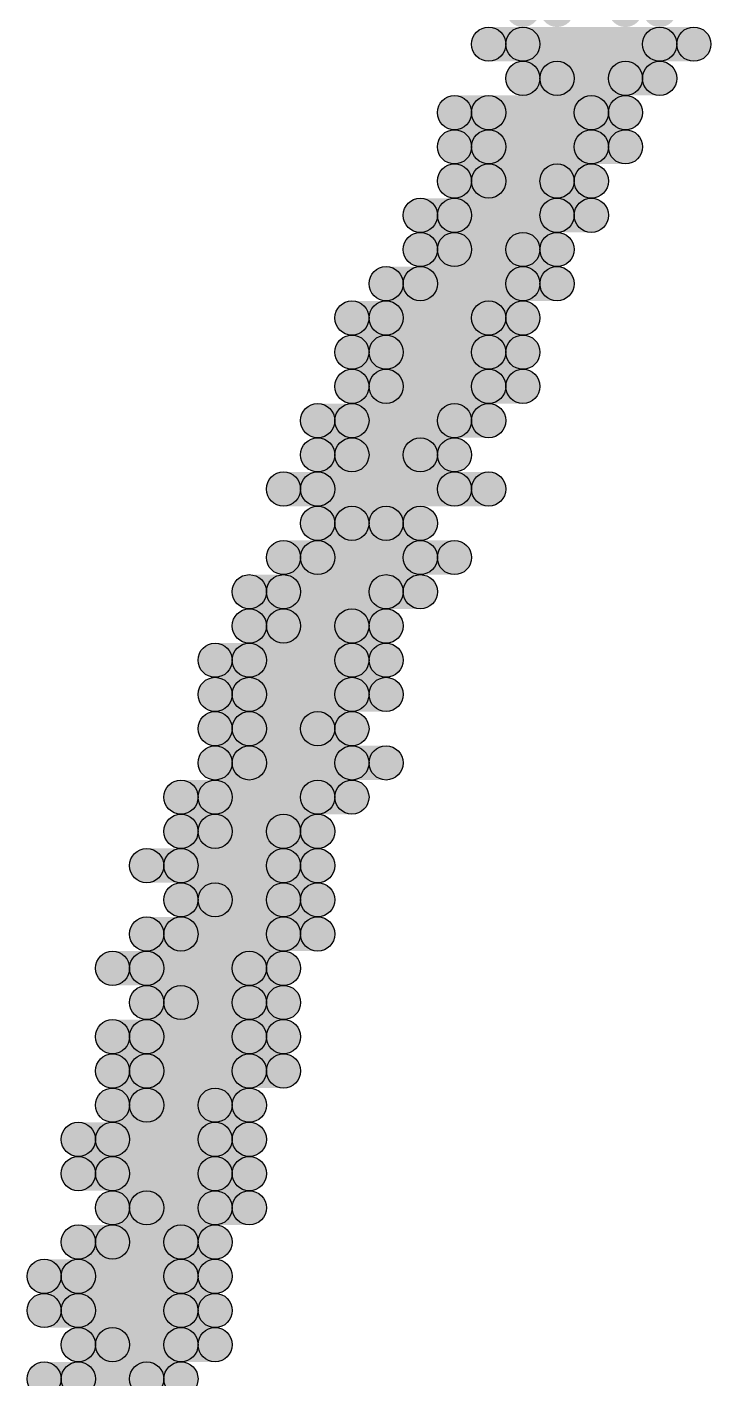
# Model space of a CAD drawing. Header units: millimetres. Extents: x 0 to 137, y 0 to 37.
# Drawn here: x 127.14 to 127.648, y 6.299 to 7.302 of the extents above; entities that cross this region are included whole.
import ezdxf

# ---------------------------------------------------------------- set-up
doc = ezdxf.new("R2010")
doc.units = ezdxf.units.MM
doc.layers.add('TopLayer', color=1, linetype='Continuous')
doc.layers.add('TopSolder', color=216, linetype='Continuous')

msp = doc.modelspace()

# ---------------------------------------------------------------- hatches: boundary and pattern name
at = {"layer": 'TopLayer'}
h = msp.add_hatch(color=1, dxfattribs=at)
edge = h.paths.add_edge_path()
edge.add_arc((127.5334, 7.3152), 0.0127, 0, 360)
h = msp.add_hatch(color=1, dxfattribs=at)
edge = h.paths.add_edge_path()
edge.add_arc((127.6096, 7.3152), 0.0127, 0, 360)
h = msp.add_hatch(color=1, dxfattribs=at)
edge = h.paths.add_edge_path()
edge.add_arc((127.508, 7.2898), 0.0127, 0, 360)
for points in [[(127.508, 7.2771), (127.508, 7.3025), (127.635, 7.3025), (127.635, 7.2771)], [(127.5334, 7.2517), (127.5334, 7.2771), (127.6096, 7.2771), (127.6096, 7.2517)], [(127.4826, 7.2263), (127.4826, 7.2517), (127.5842, 7.2517), (127.5842, 7.2263)], [(127.4826, 7.2009), (127.4826, 7.2263), (127.5842, 7.2263), (127.5842, 7.2009)], [(127.4826, 7.1755), (127.4826, 7.2009), (127.5588, 7.2009), (127.5588, 7.1755)], [(127.4572, 7.1501), (127.4572, 7.1755), (127.5588, 7.1755), (127.5588, 7.1501)], [(127.4572, 7.1247), (127.4572, 7.1501), (127.5334, 7.1501), (127.5334, 7.1247)], [(127.4318, 7.0993), (127.4318, 7.1247), (127.5334, 7.1247), (127.5334, 7.0993)], [(127.4064, 7.0739), (127.4064, 7.0993), (127.508, 7.0993), (127.508, 7.0739)], [(127.4064, 7.0485), (127.4064, 7.0739), (127.508, 7.0739), (127.508, 7.0485)], [(127.4064, 7.0231), (127.4064, 7.0485), (127.508, 7.0485), (127.508, 7.0231)], [(127.381, 6.9977), (127.381, 7.0231), (127.4826, 7.0231), (127.4826, 6.9977)], [(127.381, 6.9723), (127.381, 6.9977), (127.4572, 6.9977), (127.4572, 6.9723)], [(127.3556, 6.9469), (127.3556, 6.9723), (127.4826, 6.9723), (127.4826, 6.9469)], [(127.381, 6.9215), (127.381, 6.9469), (127.4318, 6.9469), (127.4318, 6.9215)], [(127.3556, 6.8961), (127.3556, 6.9215), (127.4572, 6.9215), (127.4572, 6.8961)], [(127.3302, 6.8707), (127.3302, 6.8961), (127.4318, 6.8961), (127.4318, 6.8707)], [(127.3302, 6.8453), (127.3302, 6.8707), (127.4064, 6.8707), (127.4064, 6.8453)], [(127.3048, 6.8199), (127.3048, 6.8453), (127.4064, 6.8453), (127.4064, 6.8199)], [(127.3048, 6.7945), (127.3048, 6.8199), (127.4064, 6.8199), (127.4064, 6.7945)], [(127.3048, 6.7691), (127.3048, 6.7945), (127.381, 6.7945), (127.381, 6.7691)], [(127.3048, 6.7437), (127.3048, 6.7691), (127.4064, 6.7691), (127.4064, 6.7437)], [(127.2794, 6.7183), (127.2794, 6.7437), (127.381, 6.7437), (127.381, 6.7183)], [(127.2794, 6.6929), (127.2794, 6.7183), (127.3556, 6.7183), (127.3556, 6.6929)], [(127.254, 6.6675), (127.254, 6.6929), (127.3556, 6.6929), (127.3556, 6.6675)], [(127.2794, 6.6421), (127.2794, 6.6675), (127.3556, 6.6675), (127.3556, 6.6421)], [(127.254, 6.6167), (127.254, 6.6421), (127.3556, 6.6421), (127.3556, 6.6167)], [(127.2286, 6.5913), (127.2286, 6.6167), (127.3302, 6.6167), (127.3302, 6.5913)], [(127.254, 6.5659), (127.254, 6.5913), (127.3302, 6.5913), (127.3302, 6.5659)], [(127.2286, 6.5405), (127.2286, 6.5659), (127.3302, 6.5659), (127.3302, 6.5405)], [(127.2286, 6.5151), (127.2286, 6.5405), (127.3302, 6.5405), (127.3302, 6.5151)], [(127.2286, 6.4897), (127.2286, 6.5151), (127.3048, 6.5151), (127.3048, 6.4897)], [(127.2032, 6.4643), (127.2032, 6.4897), (127.3048, 6.4897), (127.3048, 6.4643)], [(127.2032, 6.4389), (127.2032, 6.4643), (127.3048, 6.4643), (127.3048, 6.4389)], [(127.2286, 6.4135), (127.2286, 6.4389), (127.3048, 6.4389), (127.3048, 6.4135)], [(127.2032, 6.3881), (127.2032, 6.4135), (127.2794, 6.4135), (127.2794, 6.3881)], [(127.1778, 6.3627), (127.1778, 6.3881), (127.2794, 6.3881), (127.2794, 6.3627)], [(127.1778, 6.3373), (127.1778, 6.3627), (127.2794, 6.3627), (127.2794, 6.3373)], [(127.2032, 6.3119), (127.2032, 6.3373), (127.2794, 6.3373), (127.2794, 6.3119)], [(127.1778, 6.2865), (127.1778, 6.3119), (127.254, 6.3119), (127.254, 6.2865)]]:
    msp.add_hatch(color=1, dxfattribs=at).paths.add_polyline_path(points)
h = msp.add_hatch(color=1, dxfattribs=at)
edge = h.paths.add_edge_path()
edge.add_arc((127.635, 7.2898), 0.0127, 0, 360)
h = msp.add_hatch(color=1, dxfattribs=at)
edge = h.paths.add_edge_path()
edge.add_arc((127.5334, 7.2644), 0.0127, 0, 360)
h = msp.add_hatch(color=1, dxfattribs=at)
edge = h.paths.add_edge_path()
edge.add_arc((127.6096, 7.2644), 0.0127, 0, 360)
h = msp.add_hatch(color=1, dxfattribs=at)
edge = h.paths.add_edge_path()
edge.add_arc((127.4826, 7.239), 0.0127, 0, 360)
h = msp.add_hatch(color=1, dxfattribs=at)
edge = h.paths.add_edge_path()
edge.add_arc((127.5842, 7.239), 0.0127, 0, 360)
h = msp.add_hatch(color=1, dxfattribs=at)
edge = h.paths.add_edge_path()
edge.add_arc((127.4826, 7.2136), 0.0127, 0, 360)
h = msp.add_hatch(color=1, dxfattribs=at)
edge = h.paths.add_edge_path()
edge.add_arc((127.5842, 7.2136), 0.0127, 0, 360)
h = msp.add_hatch(color=1, dxfattribs=at)
edge = h.paths.add_edge_path()
edge.add_arc((127.4826, 7.1882), 0.0127, 0, 360)
h = msp.add_hatch(color=1, dxfattribs=at)
edge = h.paths.add_edge_path()
edge.add_arc((127.5588, 7.1882), 0.0127, 0, 360)
h = msp.add_hatch(color=1, dxfattribs=at)
edge = h.paths.add_edge_path()
edge.add_arc((127.4572, 7.1628), 0.0127, 0, 360)
h = msp.add_hatch(color=1, dxfattribs=at)
edge = h.paths.add_edge_path()
edge.add_arc((127.5588, 7.1628), 0.0127, 0, 360)
h = msp.add_hatch(color=1, dxfattribs=at)
edge = h.paths.add_edge_path()
edge.add_arc((127.4572, 7.1374), 0.0127, 0, 360)
h = msp.add_hatch(color=1, dxfattribs=at)
edge = h.paths.add_edge_path()
edge.add_arc((127.5334, 7.1374), 0.0127, 0, 360)
h = msp.add_hatch(color=1, dxfattribs=at)
edge = h.paths.add_edge_path()
edge.add_arc((127.4318, 7.112), 0.0127, 0, 360)
h = msp.add_hatch(color=1, dxfattribs=at)
edge = h.paths.add_edge_path()
edge.add_arc((127.5334, 7.112), 0.0127, 0, 360)
h = msp.add_hatch(color=1, dxfattribs=at)
edge = h.paths.add_edge_path()
edge.add_arc((127.4064, 7.0866), 0.0127, 0, 360)
h = msp.add_hatch(color=1, dxfattribs=at)
edge = h.paths.add_edge_path()
edge.add_arc((127.508, 7.0866), 0.0127, 0, 360)
h = msp.add_hatch(color=1, dxfattribs=at)
edge = h.paths.add_edge_path()
edge.add_arc((127.4064, 7.0612), 0.0127, 0, 360)
h = msp.add_hatch(color=1, dxfattribs=at)
edge = h.paths.add_edge_path()
edge.add_arc((127.508, 7.0612), 0.0127, 0, 360)
h = msp.add_hatch(color=1, dxfattribs=at)
edge = h.paths.add_edge_path()
edge.add_arc((127.4064, 7.0358), 0.0127, 0, 360)
h = msp.add_hatch(color=1, dxfattribs=at)
edge = h.paths.add_edge_path()
edge.add_arc((127.508, 7.0358), 0.0127, 0, 360)
h = msp.add_hatch(color=1, dxfattribs=at)
edge = h.paths.add_edge_path()
edge.add_arc((127.381, 7.0104), 0.0127, 0, 360)
h = msp.add_hatch(color=1, dxfattribs=at)
edge = h.paths.add_edge_path()
edge.add_arc((127.4826, 7.0104), 0.0127, 0, 360)
h = msp.add_hatch(color=1, dxfattribs=at)
edge = h.paths.add_edge_path()
edge.add_arc((127.381, 6.985), 0.0127, 0, 360)
h = msp.add_hatch(color=1, dxfattribs=at)
edge = h.paths.add_edge_path()
edge.add_arc((127.4572, 6.985), 0.0127, 0, 360)
h = msp.add_hatch(color=1, dxfattribs=at)
edge = h.paths.add_edge_path()
edge.add_arc((127.3556, 6.9596), 0.0127, 0, 360)
h = msp.add_hatch(color=1, dxfattribs=at)
edge = h.paths.add_edge_path()
edge.add_arc((127.4826, 6.9596), 0.0127, 0, 360)
h = msp.add_hatch(color=1, dxfattribs=at)
edge = h.paths.add_edge_path()
edge.add_arc((127.381, 6.9342), 0.0127, 0, 360)
h = msp.add_hatch(color=1, dxfattribs=at)
edge = h.paths.add_edge_path()
edge.add_arc((127.4318, 6.9342), 0.0127, 0, 360)
h = msp.add_hatch(color=1, dxfattribs=at)
edge = h.paths.add_edge_path()
edge.add_arc((127.3556, 6.9088), 0.0127, 0, 360)
h = msp.add_hatch(color=1, dxfattribs=at)
edge = h.paths.add_edge_path()
edge.add_arc((127.4572, 6.9088), 0.0127, 0, 360)
h = msp.add_hatch(color=1, dxfattribs=at)
edge = h.paths.add_edge_path()
edge.add_arc((127.3302, 6.8834), 0.0127, 0, 360)
h = msp.add_hatch(color=1, dxfattribs=at)
edge = h.paths.add_edge_path()
edge.add_arc((127.4318, 6.8834), 0.0127, 0, 360)
h = msp.add_hatch(color=1, dxfattribs=at)
edge = h.paths.add_edge_path()
edge.add_arc((127.3302, 6.858), 0.0127, 0, 360)
h = msp.add_hatch(color=1, dxfattribs=at)
edge = h.paths.add_edge_path()
edge.add_arc((127.4064, 6.858), 0.0127, 0, 360)
h = msp.add_hatch(color=1, dxfattribs=at)
edge = h.paths.add_edge_path()
edge.add_arc((127.3048, 6.8326), 0.0127, 0, 360)
h = msp.add_hatch(color=1, dxfattribs=at)
edge = h.paths.add_edge_path()
edge.add_arc((127.4064, 6.8326), 0.0127, 0, 360)
h = msp.add_hatch(color=1, dxfattribs=at)
edge = h.paths.add_edge_path()
edge.add_arc((127.3048, 6.8072), 0.0127, 0, 360)
h = msp.add_hatch(color=1, dxfattribs=at)
edge = h.paths.add_edge_path()
edge.add_arc((127.4064, 6.8072), 0.0127, 0, 360)
h = msp.add_hatch(color=1, dxfattribs=at)
edge = h.paths.add_edge_path()
edge.add_arc((127.3048, 6.7818), 0.0127, 0, 360)
h = msp.add_hatch(color=1, dxfattribs=at)
edge = h.paths.add_edge_path()
edge.add_arc((127.381, 6.7818), 0.0127, 0, 360)
h = msp.add_hatch(color=1, dxfattribs=at)
edge = h.paths.add_edge_path()
edge.add_arc((127.3048, 6.7564), 0.0127, 0, 360)
h = msp.add_hatch(color=1, dxfattribs=at)
edge = h.paths.add_edge_path()
edge.add_arc((127.4064, 6.7564), 0.0127, 0, 360)
h = msp.add_hatch(color=1, dxfattribs=at)
edge = h.paths.add_edge_path()
edge.add_arc((127.2794, 6.731), 0.0127, 0, 360)
h = msp.add_hatch(color=1, dxfattribs=at)
edge = h.paths.add_edge_path()
edge.add_arc((127.381, 6.731), 0.0127, 0, 360)
h = msp.add_hatch(color=1, dxfattribs=at)
edge = h.paths.add_edge_path()
edge.add_arc((127.2794, 6.7056), 0.0127, 0, 360)
h = msp.add_hatch(color=1, dxfattribs=at)
edge = h.paths.add_edge_path()
edge.add_arc((127.3556, 6.7056), 0.0127, 0, 360)
h = msp.add_hatch(color=1, dxfattribs=at)
edge = h.paths.add_edge_path()
edge.add_arc((127.254, 6.6802), 0.0127, 0, 360)
h = msp.add_hatch(color=1, dxfattribs=at)
edge = h.paths.add_edge_path()
edge.add_arc((127.3556, 6.6802), 0.0127, 0, 360)
h = msp.add_hatch(color=1, dxfattribs=at)
edge = h.paths.add_edge_path()
edge.add_arc((127.2794, 6.6548), 0.0127, 0, 360)
h = msp.add_hatch(color=1, dxfattribs=at)
edge = h.paths.add_edge_path()
edge.add_arc((127.3556, 6.6548), 0.0127, 0, 360)
h = msp.add_hatch(color=1, dxfattribs=at)
edge = h.paths.add_edge_path()
edge.add_arc((127.254, 6.6294), 0.0127, 0, 360)
h = msp.add_hatch(color=1, dxfattribs=at)
edge = h.paths.add_edge_path()
edge.add_arc((127.3556, 6.6294), 0.0127, 0, 360)
h = msp.add_hatch(color=1, dxfattribs=at)
edge = h.paths.add_edge_path()
edge.add_arc((127.2286, 6.604), 0.0127, 0, 360)
h = msp.add_hatch(color=1, dxfattribs=at)
edge = h.paths.add_edge_path()
edge.add_arc((127.3302, 6.604), 0.0127, 0, 360)
h = msp.add_hatch(color=1, dxfattribs=at)
edge = h.paths.add_edge_path()
edge.add_arc((127.254, 6.5786), 0.0127, 0, 360)
h = msp.add_hatch(color=1, dxfattribs=at)
edge = h.paths.add_edge_path()
edge.add_arc((127.3302, 6.5786), 0.0127, 0, 360)
h = msp.add_hatch(color=1, dxfattribs=at)
edge = h.paths.add_edge_path()
edge.add_arc((127.2286, 6.5532), 0.0127, 0, 360)
h = msp.add_hatch(color=1, dxfattribs=at)
edge = h.paths.add_edge_path()
edge.add_arc((127.3302, 6.5532), 0.0127, 0, 360)
h = msp.add_hatch(color=1, dxfattribs=at)
edge = h.paths.add_edge_path()
edge.add_arc((127.2286, 6.5278), 0.0127, 0, 360)
h = msp.add_hatch(color=1, dxfattribs=at)
edge = h.paths.add_edge_path()
edge.add_arc((127.3302, 6.5278), 0.0127, 0, 360)
h = msp.add_hatch(color=1, dxfattribs=at)
edge = h.paths.add_edge_path()
edge.add_arc((127.2286, 6.5024), 0.0127, 0, 360)
h = msp.add_hatch(color=1, dxfattribs=at)
edge = h.paths.add_edge_path()
edge.add_arc((127.3048, 6.5024), 0.0127, 0, 360)
h = msp.add_hatch(color=1, dxfattribs=at)
edge = h.paths.add_edge_path()
edge.add_arc((127.2032, 6.477), 0.0127, 0, 360)
h = msp.add_hatch(color=1, dxfattribs=at)
edge = h.paths.add_edge_path()
edge.add_arc((127.3048, 6.477), 0.0127, 0, 360)
h = msp.add_hatch(color=1, dxfattribs=at)
edge = h.paths.add_edge_path()
edge.add_arc((127.2032, 6.4516), 0.0127, 0, 360)
h = msp.add_hatch(color=1, dxfattribs=at)
edge = h.paths.add_edge_path()
edge.add_arc((127.3048, 6.4516), 0.0127, 0, 360)
h = msp.add_hatch(color=1, dxfattribs=at)
edge = h.paths.add_edge_path()
edge.add_arc((127.2286, 6.4262), 0.0127, 0, 360)
h = msp.add_hatch(color=1, dxfattribs=at)
edge = h.paths.add_edge_path()
edge.add_arc((127.3048, 6.4262), 0.0127, 0, 360)
h = msp.add_hatch(color=1, dxfattribs=at)
edge = h.paths.add_edge_path()
edge.add_arc((127.2032, 6.4008), 0.0127, 0, 360)
h = msp.add_hatch(color=1, dxfattribs=at)
edge = h.paths.add_edge_path()
edge.add_arc((127.2794, 6.4008), 0.0127, 0, 360)
h = msp.add_hatch(color=1, dxfattribs=at)
edge = h.paths.add_edge_path()
edge.add_arc((127.1778, 6.3754), 0.0127, 0, 360)
h = msp.add_hatch(color=1, dxfattribs=at)
edge = h.paths.add_edge_path()
edge.add_arc((127.2794, 6.3754), 0.0127, 0, 360)
h = msp.add_hatch(color=1, dxfattribs=at)
edge = h.paths.add_edge_path()
edge.add_arc((127.1778, 6.35), 0.0127, 0, 360)
h = msp.add_hatch(color=1, dxfattribs=at)
edge = h.paths.add_edge_path()
edge.add_arc((127.2794, 6.35), 0.0127, 0, 360)
h = msp.add_hatch(color=1, dxfattribs=at)
edge = h.paths.add_edge_path()
edge.add_arc((127.2032, 6.3246), 0.0127, 0, 360)
h = msp.add_hatch(color=1, dxfattribs=at)
edge = h.paths.add_edge_path()
edge.add_arc((127.2794, 6.3246), 0.0127, 0, 360)
h = msp.add_hatch(color=1, dxfattribs=at)
edge = h.paths.add_edge_path()
edge.add_arc((127.1778, 6.2992), 0.0127, 0, 360)
h = msp.add_hatch(color=1, dxfattribs=at)
edge = h.paths.add_edge_path()
edge.add_arc((127.254, 6.2992), 0.0127, 0, 360)
at = {"layer": 'TopSolder'}
h = msp.add_hatch(color=216, dxfattribs=at)
edge = h.paths.add_edge_path()
edge.add_arc((127.508, 7.3152), 0.0127, 0, 360)
h = msp.add_hatch(color=216, dxfattribs=at)
edge = h.paths.add_edge_path()
edge.add_arc((127.5842, 7.3152), 0.0127, 0, 360)
h = msp.add_hatch(color=216, dxfattribs=at)
edge = h.paths.add_edge_path()
edge.add_arc((127.4826, 7.2898), 0.0127, 0, 360)
for points in [[(127.4826, 7.2771), (127.4826, 7.3025), (127.6096, 7.3025), (127.6096, 7.2771)], [(127.508, 7.2517), (127.508, 7.2771), (127.5842, 7.2771), (127.5842, 7.2517)], [(127.4572, 7.2263), (127.4572, 7.2517), (127.5588, 7.2517), (127.5588, 7.2263)], [(127.4572, 7.2009), (127.4572, 7.2263), (127.5588, 7.2263), (127.5588, 7.2009)], [(127.4572, 7.1755), (127.4572, 7.2009), (127.5334, 7.2009), (127.5334, 7.1755)], [(127.4318, 7.1501), (127.4318, 7.1755), (127.5334, 7.1755), (127.5334, 7.1501)], [(127.4318, 7.1247), (127.4318, 7.1501), (127.508, 7.1501), (127.508, 7.1247)], [(127.4064, 7.0993), (127.4064, 7.1247), (127.508, 7.1247), (127.508, 7.0993)], [(127.381, 7.0739), (127.381, 7.0993), (127.4826, 7.0993), (127.4826, 7.0739)], [(127.381, 7.0485), (127.381, 7.0739), (127.4826, 7.0739), (127.4826, 7.0485)], [(127.381, 7.0231), (127.381, 7.0485), (127.4826, 7.0485), (127.4826, 7.0231)], [(127.3556, 6.9977), (127.3556, 7.0231), (127.4572, 7.0231), (127.4572, 6.9977)], [(127.3556, 6.9723), (127.3556, 6.9977), (127.4318, 6.9977), (127.4318, 6.9723)], [(127.3302, 6.9469), (127.3302, 6.9723), (127.4572, 6.9723), (127.4572, 6.9469)], [(127.3556, 6.9215), (127.3556, 6.9469), (127.4064, 6.9469), (127.4064, 6.9215)], [(127.3302, 6.8961), (127.3302, 6.9215), (127.4318, 6.9215), (127.4318, 6.8961)], [(127.3048, 6.8707), (127.3048, 6.8961), (127.4064, 6.8961), (127.4064, 6.8707)], [(127.3048, 6.8453), (127.3048, 6.8707), (127.381, 6.8707), (127.381, 6.8453)], [(127.2794, 6.8199), (127.2794, 6.8453), (127.381, 6.8453), (127.381, 6.8199)], [(127.2794, 6.7945), (127.2794, 6.8199), (127.381, 6.8199), (127.381, 6.7945)], [(127.2794, 6.7691), (127.2794, 6.7945), (127.3556, 6.7945), (127.3556, 6.7691)], [(127.2794, 6.7437), (127.2794, 6.7691), (127.381, 6.7691), (127.381, 6.7437)], [(127.254, 6.7183), (127.254, 6.7437), (127.3556, 6.7437), (127.3556, 6.7183)], [(127.254, 6.6929), (127.254, 6.7183), (127.3302, 6.7183), (127.3302, 6.6929)], [(127.2286, 6.6675), (127.2286, 6.6929), (127.3302, 6.6929), (127.3302, 6.6675)], [(127.254, 6.6421), (127.254, 6.6675), (127.3302, 6.6675), (127.3302, 6.6421)], [(127.2286, 6.6167), (127.2286, 6.6421), (127.3302, 6.6421), (127.3302, 6.6167)], [(127.2032, 6.5913), (127.2032, 6.6167), (127.3048, 6.6167), (127.3048, 6.5913)], [(127.2286, 6.5659), (127.2286, 6.5913), (127.3048, 6.5913), (127.3048, 6.5659)], [(127.2032, 6.5405), (127.2032, 6.5659), (127.3048, 6.5659), (127.3048, 6.5405)], [(127.2032, 6.5151), (127.2032, 6.5405), (127.3048, 6.5405), (127.3048, 6.5151)], [(127.2032, 6.4897), (127.2032, 6.5151), (127.2794, 6.5151), (127.2794, 6.4897)], [(127.1778, 6.4643), (127.1778, 6.4897), (127.2794, 6.4897), (127.2794, 6.4643)], [(127.1778, 6.4389), (127.1778, 6.4643), (127.2794, 6.4643), (127.2794, 6.4389)], [(127.2032, 6.4135), (127.2032, 6.4389), (127.2794, 6.4389), (127.2794, 6.4135)], [(127.1778, 6.3881), (127.1778, 6.4135), (127.254, 6.4135), (127.254, 6.3881)], [(127.1524, 6.3627), (127.1524, 6.3881), (127.254, 6.3881), (127.254, 6.3627)], [(127.1524, 6.3373), (127.1524, 6.3627), (127.254, 6.3627), (127.254, 6.3373)], [(127.1778, 6.3119), (127.1778, 6.3373), (127.254, 6.3373), (127.254, 6.3119)], [(127.1524, 6.2865), (127.1524, 6.3119), (127.2286, 6.3119), (127.2286, 6.2865)]]:
    msp.add_hatch(color=216, dxfattribs=at).paths.add_polyline_path(points)
h = msp.add_hatch(color=216, dxfattribs=at)
edge = h.paths.add_edge_path()
edge.add_arc((127.6096, 7.2898), 0.0127, 0, 360)
h = msp.add_hatch(color=216, dxfattribs=at)
edge = h.paths.add_edge_path()
edge.add_arc((127.508, 7.2644), 0.0127, 0, 360)
h = msp.add_hatch(color=216, dxfattribs=at)
edge = h.paths.add_edge_path()
edge.add_arc((127.5842, 7.2644), 0.0127, 0, 360)
h = msp.add_hatch(color=216, dxfattribs=at)
edge = h.paths.add_edge_path()
edge.add_arc((127.4572, 7.239), 0.0127, 0, 360)
h = msp.add_hatch(color=216, dxfattribs=at)
edge = h.paths.add_edge_path()
edge.add_arc((127.5588, 7.239), 0.0127, 0, 360)
h = msp.add_hatch(color=216, dxfattribs=at)
edge = h.paths.add_edge_path()
edge.add_arc((127.4572, 7.2136), 0.0127, 0, 360)
h = msp.add_hatch(color=216, dxfattribs=at)
edge = h.paths.add_edge_path()
edge.add_arc((127.5588, 7.2136), 0.0127, 0, 360)
h = msp.add_hatch(color=216, dxfattribs=at)
edge = h.paths.add_edge_path()
edge.add_arc((127.4572, 7.1882), 0.0127, 0, 360)
h = msp.add_hatch(color=216, dxfattribs=at)
edge = h.paths.add_edge_path()
edge.add_arc((127.5334, 7.1882), 0.0127, 0, 360)
h = msp.add_hatch(color=216, dxfattribs=at)
edge = h.paths.add_edge_path()
edge.add_arc((127.4318, 7.1628), 0.0127, 0, 360)
h = msp.add_hatch(color=216, dxfattribs=at)
edge = h.paths.add_edge_path()
edge.add_arc((127.5334, 7.1628), 0.0127, 0, 360)
h = msp.add_hatch(color=216, dxfattribs=at)
edge = h.paths.add_edge_path()
edge.add_arc((127.4318, 7.1374), 0.0127, 0, 360)
h = msp.add_hatch(color=216, dxfattribs=at)
edge = h.paths.add_edge_path()
edge.add_arc((127.508, 7.1374), 0.0127, 0, 360)
h = msp.add_hatch(color=216, dxfattribs=at)
edge = h.paths.add_edge_path()
edge.add_arc((127.4064, 7.112), 0.0127, 0, 360)
h = msp.add_hatch(color=216, dxfattribs=at)
edge = h.paths.add_edge_path()
edge.add_arc((127.508, 7.112), 0.0127, 0, 360)
h = msp.add_hatch(color=216, dxfattribs=at)
edge = h.paths.add_edge_path()
edge.add_arc((127.381, 7.0866), 0.0127, 0, 360)
h = msp.add_hatch(color=216, dxfattribs=at)
edge = h.paths.add_edge_path()
edge.add_arc((127.4826, 7.0866), 0.0127, 0, 360)
h = msp.add_hatch(color=216, dxfattribs=at)
edge = h.paths.add_edge_path()
edge.add_arc((127.381, 7.0612), 0.0127, 0, 360)
h = msp.add_hatch(color=216, dxfattribs=at)
edge = h.paths.add_edge_path()
edge.add_arc((127.4826, 7.0612), 0.0127, 0, 360)
h = msp.add_hatch(color=216, dxfattribs=at)
edge = h.paths.add_edge_path()
edge.add_arc((127.381, 7.0358), 0.0127, 0, 360)
h = msp.add_hatch(color=216, dxfattribs=at)
edge = h.paths.add_edge_path()
edge.add_arc((127.4826, 7.0358), 0.0127, 0, 360)
h = msp.add_hatch(color=216, dxfattribs=at)
edge = h.paths.add_edge_path()
edge.add_arc((127.3556, 7.0104), 0.0127, 0, 360)
h = msp.add_hatch(color=216, dxfattribs=at)
edge = h.paths.add_edge_path()
edge.add_arc((127.4572, 7.0104), 0.0127, 0, 360)
h = msp.add_hatch(color=216, dxfattribs=at)
edge = h.paths.add_edge_path()
edge.add_arc((127.3556, 6.985), 0.0127, 0, 360)
h = msp.add_hatch(color=216, dxfattribs=at)
edge = h.paths.add_edge_path()
edge.add_arc((127.4318, 6.985), 0.0127, 0, 360)
h = msp.add_hatch(color=216, dxfattribs=at)
edge = h.paths.add_edge_path()
edge.add_arc((127.3302, 6.9596), 0.0127, 0, 360)
h = msp.add_hatch(color=216, dxfattribs=at)
edge = h.paths.add_edge_path()
edge.add_arc((127.4572, 6.9596), 0.0127, 0, 360)
h = msp.add_hatch(color=216, dxfattribs=at)
edge = h.paths.add_edge_path()
edge.add_arc((127.3556, 6.9342), 0.0127, 0, 360)
h = msp.add_hatch(color=216, dxfattribs=at)
edge = h.paths.add_edge_path()
edge.add_arc((127.4064, 6.9342), 0.0127, 0, 360)
h = msp.add_hatch(color=216, dxfattribs=at)
edge = h.paths.add_edge_path()
edge.add_arc((127.3302, 6.9088), 0.0127, 0, 360)
h = msp.add_hatch(color=216, dxfattribs=at)
edge = h.paths.add_edge_path()
edge.add_arc((127.4318, 6.9088), 0.0127, 0, 360)
h = msp.add_hatch(color=216, dxfattribs=at)
edge = h.paths.add_edge_path()
edge.add_arc((127.3048, 6.8834), 0.0127, 0, 360)
h = msp.add_hatch(color=216, dxfattribs=at)
edge = h.paths.add_edge_path()
edge.add_arc((127.4064, 6.8834), 0.0127, 0, 360)
h = msp.add_hatch(color=216, dxfattribs=at)
edge = h.paths.add_edge_path()
edge.add_arc((127.3048, 6.858), 0.0127, 0, 360)
h = msp.add_hatch(color=216, dxfattribs=at)
edge = h.paths.add_edge_path()
edge.add_arc((127.381, 6.858), 0.0127, 0, 360)
h = msp.add_hatch(color=216, dxfattribs=at)
edge = h.paths.add_edge_path()
edge.add_arc((127.2794, 6.8326), 0.0127, 0, 360)
h = msp.add_hatch(color=216, dxfattribs=at)
edge = h.paths.add_edge_path()
edge.add_arc((127.381, 6.8326), 0.0127, 0, 360)
h = msp.add_hatch(color=216, dxfattribs=at)
edge = h.paths.add_edge_path()
edge.add_arc((127.2794, 6.8072), 0.0127, 0, 360)
h = msp.add_hatch(color=216, dxfattribs=at)
edge = h.paths.add_edge_path()
edge.add_arc((127.381, 6.8072), 0.0127, 0, 360)
h = msp.add_hatch(color=216, dxfattribs=at)
edge = h.paths.add_edge_path()
edge.add_arc((127.2794, 6.7818), 0.0127, 0, 360)
h = msp.add_hatch(color=216, dxfattribs=at)
edge = h.paths.add_edge_path()
edge.add_arc((127.3556, 6.7818), 0.0127, 0, 360)
h = msp.add_hatch(color=216, dxfattribs=at)
edge = h.paths.add_edge_path()
edge.add_arc((127.2794, 6.7564), 0.0127, 0, 360)
h = msp.add_hatch(color=216, dxfattribs=at)
edge = h.paths.add_edge_path()
edge.add_arc((127.381, 6.7564), 0.0127, 0, 360)
h = msp.add_hatch(color=216, dxfattribs=at)
edge = h.paths.add_edge_path()
edge.add_arc((127.254, 6.731), 0.0127, 0, 360)
h = msp.add_hatch(color=216, dxfattribs=at)
edge = h.paths.add_edge_path()
edge.add_arc((127.3556, 6.731), 0.0127, 0, 360)
h = msp.add_hatch(color=216, dxfattribs=at)
edge = h.paths.add_edge_path()
edge.add_arc((127.254, 6.7056), 0.0127, 0, 360)
h = msp.add_hatch(color=216, dxfattribs=at)
edge = h.paths.add_edge_path()
edge.add_arc((127.3302, 6.7056), 0.0127, 0, 360)
h = msp.add_hatch(color=216, dxfattribs=at)
edge = h.paths.add_edge_path()
edge.add_arc((127.2286, 6.6802), 0.0127, 0, 360)
h = msp.add_hatch(color=216, dxfattribs=at)
edge = h.paths.add_edge_path()
edge.add_arc((127.3302, 6.6802), 0.0127, 0, 360)
h = msp.add_hatch(color=216, dxfattribs=at)
edge = h.paths.add_edge_path()
edge.add_arc((127.254, 6.6548), 0.0127, 0, 360)
h = msp.add_hatch(color=216, dxfattribs=at)
edge = h.paths.add_edge_path()
edge.add_arc((127.3302, 6.6548), 0.0127, 0, 360)
h = msp.add_hatch(color=216, dxfattribs=at)
edge = h.paths.add_edge_path()
edge.add_arc((127.2286, 6.6294), 0.0127, 0, 360)
h = msp.add_hatch(color=216, dxfattribs=at)
edge = h.paths.add_edge_path()
edge.add_arc((127.3302, 6.6294), 0.0127, 0, 360)
h = msp.add_hatch(color=216, dxfattribs=at)
edge = h.paths.add_edge_path()
edge.add_arc((127.2032, 6.604), 0.0127, 0, 360)
h = msp.add_hatch(color=216, dxfattribs=at)
edge = h.paths.add_edge_path()
edge.add_arc((127.3048, 6.604), 0.0127, 0, 360)
h = msp.add_hatch(color=216, dxfattribs=at)
edge = h.paths.add_edge_path()
edge.add_arc((127.2286, 6.5786), 0.0127, 0, 360)
h = msp.add_hatch(color=216, dxfattribs=at)
edge = h.paths.add_edge_path()
edge.add_arc((127.3048, 6.5786), 0.0127, 0, 360)
h = msp.add_hatch(color=216, dxfattribs=at)
edge = h.paths.add_edge_path()
edge.add_arc((127.2032, 6.5532), 0.0127, 0, 360)
h = msp.add_hatch(color=216, dxfattribs=at)
edge = h.paths.add_edge_path()
edge.add_arc((127.3048, 6.5532), 0.0127, 0, 360)
h = msp.add_hatch(color=216, dxfattribs=at)
edge = h.paths.add_edge_path()
edge.add_arc((127.2032, 6.5278), 0.0127, 0, 360)
h = msp.add_hatch(color=216, dxfattribs=at)
edge = h.paths.add_edge_path()
edge.add_arc((127.3048, 6.5278), 0.0127, 0, 360)
h = msp.add_hatch(color=216, dxfattribs=at)
edge = h.paths.add_edge_path()
edge.add_arc((127.2032, 6.5024), 0.0127, 0, 360)
h = msp.add_hatch(color=216, dxfattribs=at)
edge = h.paths.add_edge_path()
edge.add_arc((127.2794, 6.5024), 0.0127, 0, 360)
h = msp.add_hatch(color=216, dxfattribs=at)
edge = h.paths.add_edge_path()
edge.add_arc((127.1778, 6.477), 0.0127, 0, 360)
h = msp.add_hatch(color=216, dxfattribs=at)
edge = h.paths.add_edge_path()
edge.add_arc((127.2794, 6.477), 0.0127, 0, 360)
h = msp.add_hatch(color=216, dxfattribs=at)
edge = h.paths.add_edge_path()
edge.add_arc((127.1778, 6.4516), 0.0127, 0, 360)
h = msp.add_hatch(color=216, dxfattribs=at)
edge = h.paths.add_edge_path()
edge.add_arc((127.2794, 6.4516), 0.0127, 0, 360)
h = msp.add_hatch(color=216, dxfattribs=at)
edge = h.paths.add_edge_path()
edge.add_arc((127.2032, 6.4262), 0.0127, 0, 360)
h = msp.add_hatch(color=216, dxfattribs=at)
edge = h.paths.add_edge_path()
edge.add_arc((127.2794, 6.4262), 0.0127, 0, 360)
h = msp.add_hatch(color=216, dxfattribs=at)
edge = h.paths.add_edge_path()
edge.add_arc((127.1778, 6.4008), 0.0127, 0, 360)
h = msp.add_hatch(color=216, dxfattribs=at)
edge = h.paths.add_edge_path()
edge.add_arc((127.254, 6.4008), 0.0127, 0, 360)
h = msp.add_hatch(color=216, dxfattribs=at)
edge = h.paths.add_edge_path()
edge.add_arc((127.1524, 6.3754), 0.0127, 0, 360)
h = msp.add_hatch(color=216, dxfattribs=at)
edge = h.paths.add_edge_path()
edge.add_arc((127.254, 6.3754), 0.0127, 0, 360)
h = msp.add_hatch(color=216, dxfattribs=at)
edge = h.paths.add_edge_path()
edge.add_arc((127.1524, 6.35), 0.0127, 0, 360)
h = msp.add_hatch(color=216, dxfattribs=at)
edge = h.paths.add_edge_path()
edge.add_arc((127.254, 6.35), 0.0127, 0, 360)
h = msp.add_hatch(color=216, dxfattribs=at)
edge = h.paths.add_edge_path()
edge.add_arc((127.1778, 6.3246), 0.0127, 0, 360)
h = msp.add_hatch(color=216, dxfattribs=at)
edge = h.paths.add_edge_path()
edge.add_arc((127.254, 6.3246), 0.0127, 0, 360)
h = msp.add_hatch(color=216, dxfattribs=at)
edge = h.paths.add_edge_path()
edge.add_arc((127.1524, 6.2992), 0.0127, 0, 360)
h = msp.add_hatch(color=216, dxfattribs=at)
edge = h.paths.add_edge_path()
edge.add_arc((127.2286, 6.2992), 0.0127, 0, 360)

# ---------------------------------------------------------------- linework, layer by layer
at = {"layer": 'TopLayer'}
for centre in [(127.508, 7.2898), (127.635, 7.2898), (127.5334, 7.2644), (127.6096, 7.2644), (127.4826, 7.239), (127.5842, 7.239), (127.4826, 7.2136), (127.5842, 7.2136), (127.4826, 7.1882), (127.5588, 7.1882), (127.4572, 7.1628), (127.5588, 7.1628), (127.4572, 7.1374), (127.5334, 7.1374), (127.4318, 7.112), (127.5334, 7.112), (127.4064, 7.0866), (127.508, 7.0866), (127.4064, 7.0612), (127.508, 7.0612), (127.4064, 7.0358), (127.508, 7.0358), (127.381, 7.0104), (127.4826, 7.0104), (127.381, 6.985), (127.4572, 6.985), (127.3556, 6.9596), (127.4826, 6.9596), (127.381, 6.9342), (127.4318, 6.9342), (127.3556, 6.9088), (127.4572, 6.9088), (127.3302, 6.8834), (127.4318, 6.8834), (127.3302, 6.858), (127.4064, 6.858), (127.3048, 6.8326), (127.4064, 6.8326), (127.3048, 6.8072), (127.4064, 6.8072), (127.3048, 6.7818), (127.381, 6.7818), (127.3048, 6.7564), (127.4064, 6.7564), (127.2794, 6.731), (127.381, 6.731), (127.2794, 6.7056), (127.3556, 6.7056), (127.254, 6.6802), (127.3556, 6.6802), (127.2794, 6.6548), (127.3556, 6.6548), (127.254, 6.6294), (127.3556, 6.6294), (127.2286, 6.604), (127.3302, 6.604), (127.254, 6.5786), (127.3302, 6.5786), (127.2286, 6.5532), (127.3302, 6.5532), (127.2286, 6.5278), (127.3302, 6.5278), (127.2286, 6.5024), (127.3048, 6.5024), (127.2032, 6.477), (127.3048, 6.477), (127.2032, 6.4516), (127.3048, 6.4516), (127.2286, 6.4262), (127.3048, 6.4262), (127.2032, 6.4008), (127.2794, 6.4008), (127.1778, 6.3754), (127.2794, 6.3754), (127.1778, 6.35), (127.2794, 6.35), (127.2032, 6.3246), (127.2794, 6.3246), (127.1778, 6.2992), (127.254, 6.2992)]:
    msp.add_circle(centre, 0.0127, dxfattribs=at)
at = {"layer": 'TopSolder'}
for centre in [(127.4826, 7.2898), (127.6096, 7.2898), (127.508, 7.2644), (127.5842, 7.2644), (127.4572, 7.239), (127.5588, 7.239), (127.4572, 7.2136), (127.5588, 7.2136), (127.4572, 7.1882), (127.5334, 7.1882), (127.4318, 7.1628), (127.5334, 7.1628), (127.4318, 7.1374), (127.508, 7.1374), (127.4064, 7.112), (127.508, 7.112), (127.381, 7.0866), (127.4826, 7.0866), (127.381, 7.0612), (127.4826, 7.0612), (127.381, 7.0358), (127.4826, 7.0358), (127.3556, 7.0104), (127.4572, 7.0104), (127.3556, 6.985), (127.4318, 6.985), (127.3302, 6.9596), (127.4572, 6.9596), (127.3556, 6.9342), (127.4064, 6.9342), (127.3302, 6.9088), (127.4318, 6.9088), (127.3048, 6.8834), (127.4064, 6.8834), (127.3048, 6.858), (127.381, 6.858), (127.2794, 6.8326), (127.381, 6.8326), (127.2794, 6.8072), (127.381, 6.8072), (127.2794, 6.7818), (127.3556, 6.7818), (127.2794, 6.7564), (127.381, 6.7564), (127.254, 6.731), (127.3556, 6.731), (127.254, 6.7056), (127.3302, 6.7056), (127.2286, 6.6802), (127.3302, 6.6802), (127.254, 6.6548), (127.3302, 6.6548), (127.2286, 6.6294), (127.3302, 6.6294), (127.2032, 6.604), (127.3048, 6.604), (127.2286, 6.5786), (127.3048, 6.5786), (127.2032, 6.5532), (127.3048, 6.5532), (127.2032, 6.5278), (127.3048, 6.5278), (127.2032, 6.5024), (127.2794, 6.5024), (127.1778, 6.477), (127.2794, 6.477), (127.1778, 6.4516), (127.2794, 6.4516), (127.2032, 6.4262), (127.2794, 6.4262), (127.1778, 6.4008), (127.254, 6.4008), (127.1524, 6.3754), (127.254, 6.3754), (127.1524, 6.35), (127.254, 6.35), (127.1778, 6.3246), (127.254, 6.3246), (127.1524, 6.2992), (127.2286, 6.2992)]:
    msp.add_circle(centre, 0.0127, dxfattribs=at)

doc.saveas('drawing.dxf')
